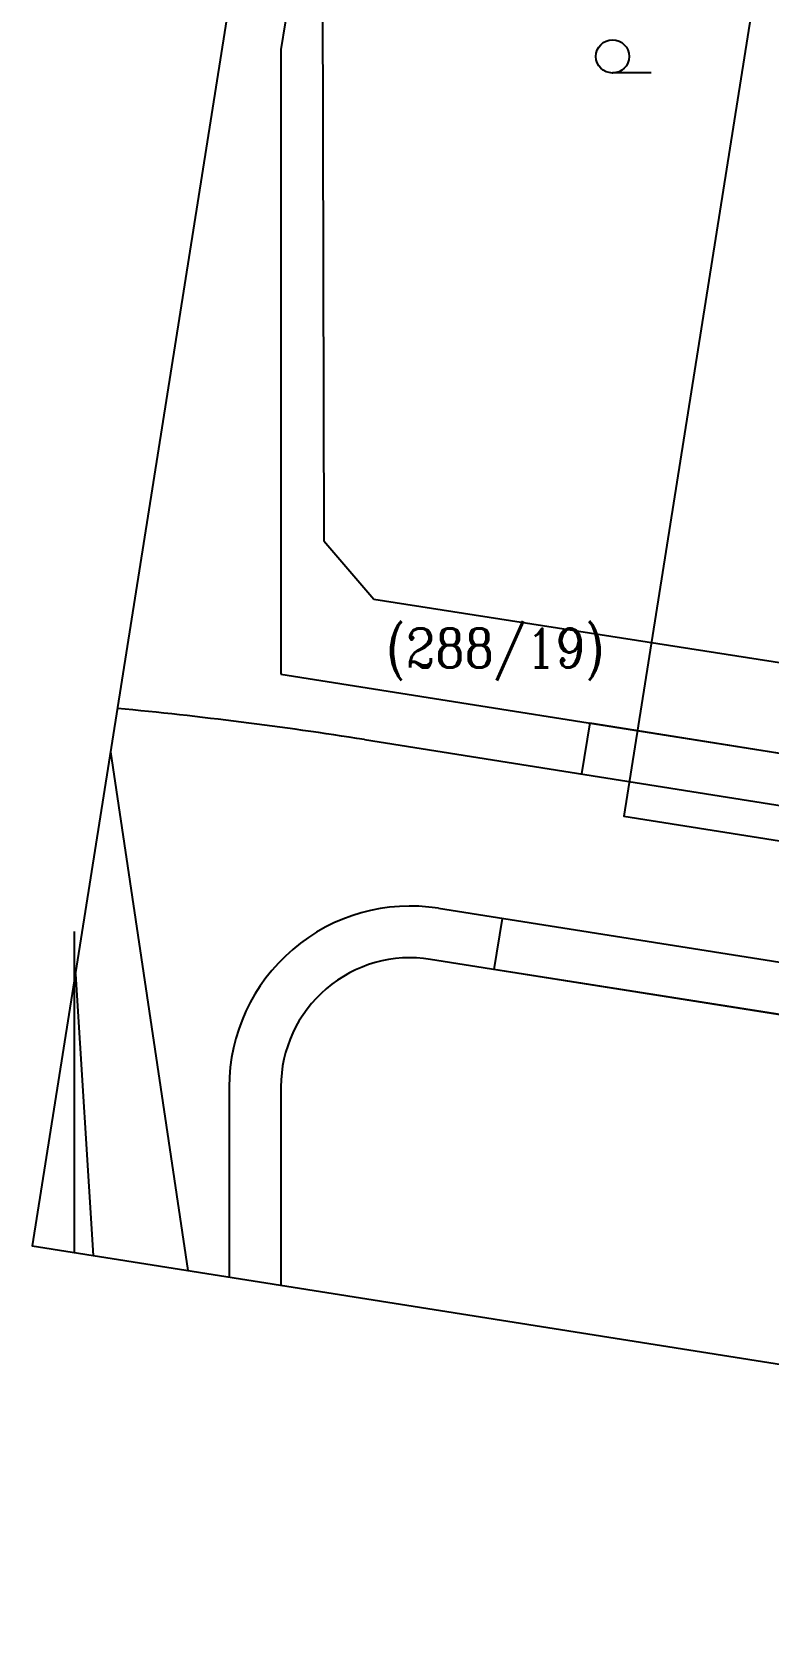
# Model space of a CAD drawing. Extents: x -640655 to -640254, y -1045449 to -1045159.
# Drawn here: x -640365.2 to -640336.7, y -1045449 to -1045386.5 of the extents above; entities that cross this region are included whole.
import ezdxf

# ---------------------------------------------------------------- set-up
doc = ezdxf.new("R2010")
doc.units = 0
doc.header["$MEASUREMENT"] = 0
doc.linetypes.add('DOTDASH', pattern=[1, 0.3, -0.2, 0, -0.2, 0.3])
doc.layers.add('FLOATING-WINDOWS', color=2, linetype='CONTINUOUS', plot=False)
for name, color, linetype in [('katastr', 16, 'CONTINUOUS'), ('KATASTR2', 18, 'CONTINUOUS'), ('T_tlusta', 1, 'CONTINUOUS'), ('vlas_kom', 16, 'CONTINUOUS')]:
    doc.layers.add(name, color=color, linetype=linetype)
doc.styles.add('SPIRITTXTSTYLE1', font='romanc.shx')

msp = doc.modelspace()

# ---------------------------------------------------------------- linework, layer by layer
at = {"layer": 'FLOATING-WINDOWS', "linetype": 'Continuous'}
msp.add_lwpolyline([(-640335.781, -1045375.318), (-640342.351, -1045416.801), (-640283.683, -1045426.094), (-640277.112, -1045384.611)], close=True, dxfattribs=at)
at = {"layer": 'katastr', "color": 100, "linetype": 'DOTDASH', "ltscale": 3000.000034}
for p, q in [((-640354.036, -1045377.148), (-640353.956, -1045406.138)), ((-640353.956, -1045406.138), (-640352.026, -1045408.398)), ((-640352.026, -1045408.398), (-640335.216, -1045411.028)), ((-640362.205, -1045414.301), (-640359.216, -1045434.379)), ((-640363.569, -1045422.914), (-640362.885, -1045433.798))]:
    msp.add_line(p, q, dxfattribs=at)
at = {"layer": 'katastr', "color": 100, "linetype": 'Continuous', "ltscale": 0.680163}
msp.add_line((-640341.289, -1045388.036), (-640342.788, -1045388.036), dxfattribs=at)
msp.add_ellipse((-640342.788, -1045387.394), major_axis=(0.454, 0.454), ratio=1, start_param=5.497787, end_param=11.780972, dxfattribs=at)
at = {"layer": 'KATASTR2', "color": 18, "linetype": 'DOTDASH', "ltscale": 3000.000034}
for p, q in [((-640354.036, -1045377.148), (-640355.616, -1045387.123)), ((-640355.616, -1045387.123), (-640355.616, -1045411.297)), ((-640355.616, -1045411.297), (-640335.757, -1045414.443)), ((-640328.609, -1045425.7), (-640349.834, -1045422.338)), ((-640355.616, -1045427.276), (-640355.616, -1045434.95))]:
    msp.add_line(p, q, dxfattribs=at)
msp.add_ellipse((-640350.616, -1045427.276), major_axis=(-3.536, 3.536), ratio=1, start_param=-0.942448, end_param=0.785376, dxfattribs=at)
at = {"layer": 'T_tlusta', "linetype": 'Continuous'}
msp.add_lwpolyline([(-640352.406, -1045352.436), (-640365.234, -1045433.426), (-640267.057, -1045448.976), (-640254.23, -1045367.986)], close=True, dxfattribs=at)
at = {"layer": 'vlas_kom', "color": 16, "linetype": 'Continuous', "ltscale": 3000.000034}
msp.add_line((-640343.673, -1045413.189), (-640343.986, -1045415.164), dxfattribs=at)
at = {"layer": 'vlas_kom', "color": 16, "linetype": 'Continuous', "ltscale": 5000.000251}
for p, q in [((-640343.673, -1045413.189), (-640335.757, -1045414.443)), ((-640352.382, -1045413.834), (-640282.278, -1045424.938)), ((-640349.521, -1045420.362), (-640283.216, -1045430.864)), ((-640347.062, -1045420.752), (-640347.375, -1045422.727)), ((-640363.616, -1045421.262), (-640363.616, -1045433.683)), ((-640333.548, -1045424.917), (-640347.375, -1045422.727)), ((-640357.616, -1045427.276), (-640357.616, -1045434.633))]:
    msp.add_line(p, q, dxfattribs=at)
for centre, major_axis, start_param, end_param in [((-640376.316, -1045564.951), (-108.187, 108.187), -0.942477, -0.879504), ((-640350.616, -1045427.276), (4.95, 4.95), 0.628319, 2.356195)]:
    msp.add_ellipse(centre, major_axis=major_axis, ratio=1, start_param=start_param, end_param=end_param, dxfattribs=at)

# ---------------------------------------------------------------- texts
at = {"layer": 'KATASTR2', "color": 18, "linetype": 'DOTDASH', "ltscale": 1500.000017, "style": 'SPIRITTXTSTYLE1', "width": 0.882353}
msp.add_text('(288/19)', height=1.5, dxfattribs=at).set_placement((-640351.577, -1045411.04))

doc.saveas('drawing.dxf')
